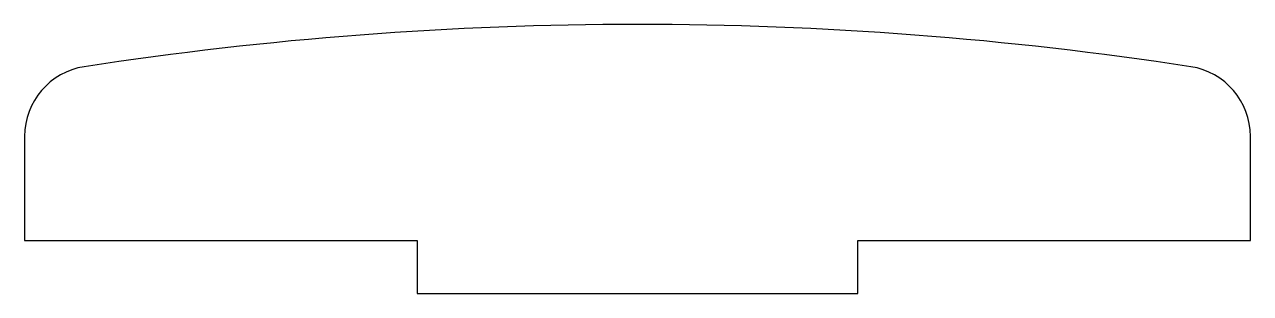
# Model space of a CAD drawing. Header units: millimetres. Extents: x -44 to 95, y 30 to 60.
import ezdxf

# ---------------------------------------------------------------- set-up
doc = ezdxf.new("R2010")
doc.units = ezdxf.units.MM
doc.layers.get('0').update_dxf_attribs({"linetype": 'CONTINUOUS'})

msp = doc.modelspace()

# ---------------------------------------------------------------- linework, layer by layer
msp.add_lwpolyline([(-37.32, 55.34, 0.370228), (-44.1, 47.43), (-44.1, 35.6), (0.4, 35.6), (0.4, 29.6), (50.4, 29.6), (50.4, 35.6), (94.9, 35.6), (94.9, 47.43, 0.370228), (88.12, 55.34, 0.076385)], format="xyb", close=True)

doc.saveas('drawing.dxf')
